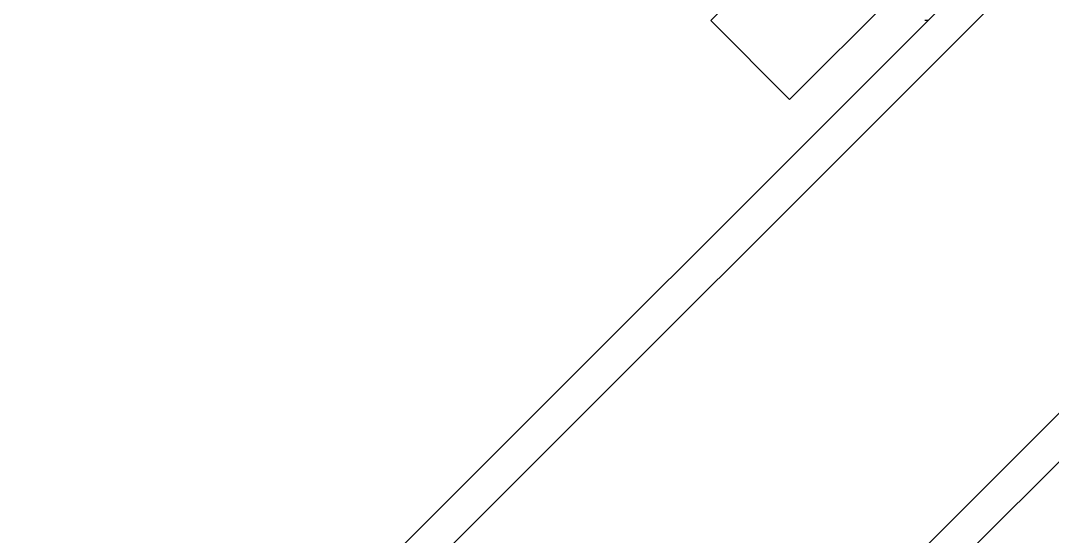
# Model space of a CAD drawing. Extents: x 1247970 to 1725648, y 860327 to 1277876.
# Drawn here: x 1323741 to 1324272, y 1202538 to 1202804 of the extents above; entities that cross this region are included whole.
import ezdxf

# ---------------------------------------------------------------- set-up
doc = ezdxf.new("R2010")
doc.units = 0
doc.header["$LTSCALE"] = 1000
doc.header["$MEASUREMENT"] = 0
doc.layers.get('0').update_dxf_attribs({"color": 254})
doc.layers.add('TK', color=4, linetype='Continuous')

# ---------------------------------------------------------------- blocks, each defined once
blk = doc.blocks.new('A$C7BF01818')
at = {"linetype": 'Continuous'}
for p, q in [((3432.77, 9314.23), (3721.39, 9602.84)), ((3473.43, 9273.57), (3727.59, 9527.73)), ((2210.31, 7979.96), (3666.56, 9436.21)), ((2222.91, 7967.36), (3679.16, 9423.61)), ((3473.43, 9273.57), (3432.77, 9314.23)), ((3544.58, 9314.23), (3543.15, 9314.23)), ((2345.29, 7844.98), (3801.54, 9301.23)), ((2357.89, 7832.38), (3814.14, 9288.63))]:
    blk.add_line(p, q, dxfattribs=at)

msp = doc.modelspace()

# ---------------------------------------------------------------- block references
at = {"layer": 'TK'}
msp.add_blockref('A$C7BF01818', (1320663.7, 1193489.49), dxfattribs=at)

doc.saveas('drawing.dxf')
